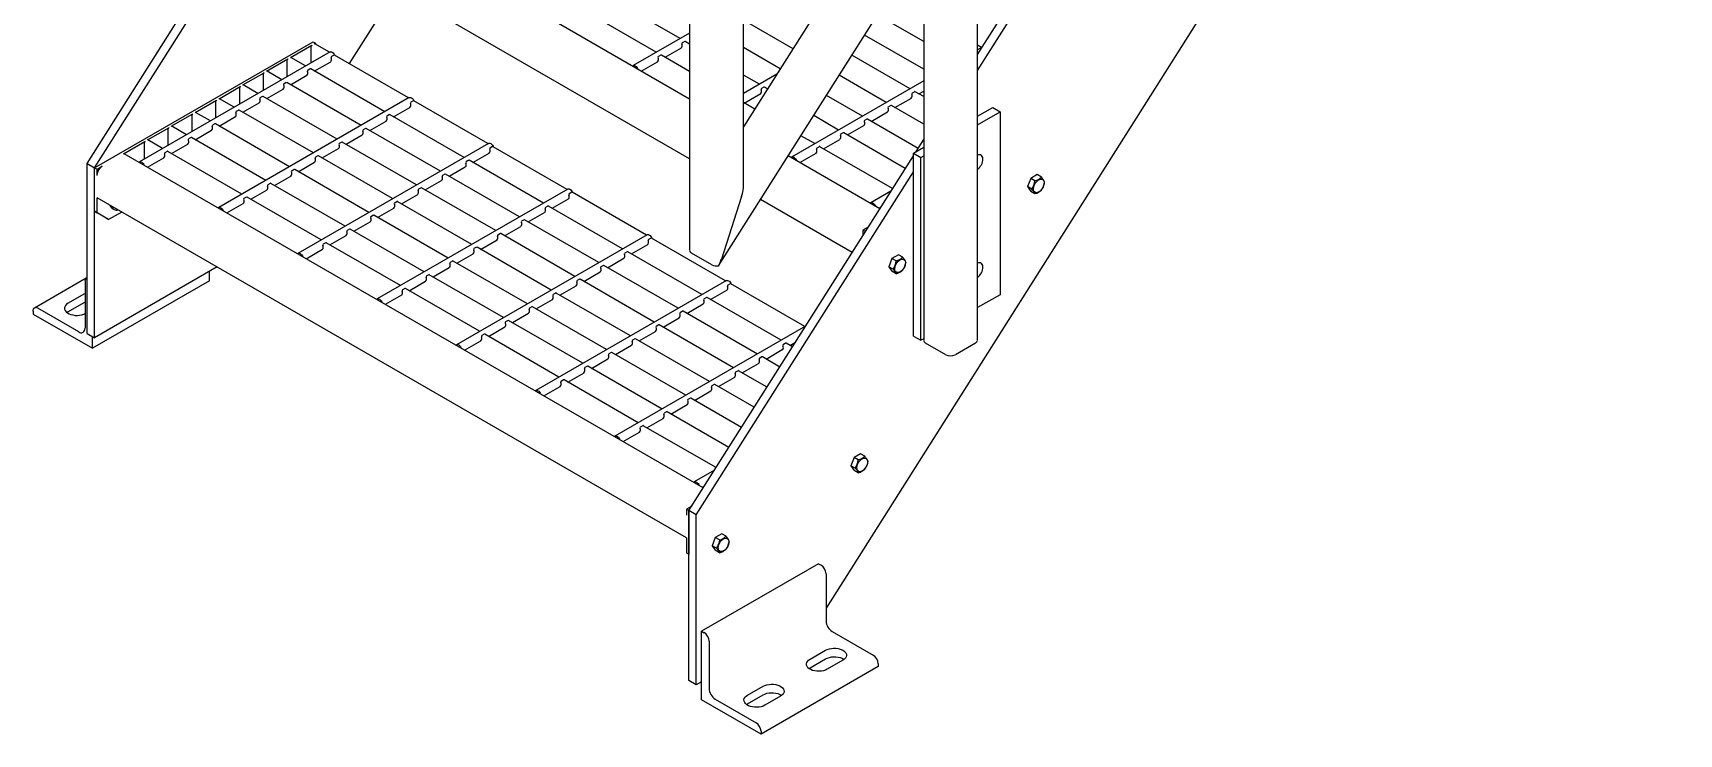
# Model space of a CAD drawing. Header units: millimetres. Extents: x 0 to 55611, y 0 to 32827.
# Drawn here: x 28414 to 29607, y 6942 to 7451 of the extents above; entities that cross this region are included whole.
import ezdxf

# ---------------------------------------------------------------- set-up
doc = ezdxf.new("R2010")
doc.units = ezdxf.units.MM
doc.header["$LTSCALE"] = 10
doc.linetypes.add('SLD-Continua', pattern=[0])
doc.layers.add('STRUC', color=5, linetype='SLD-Continua')

msp = doc.modelspace()

# ---------------------------------------------------------------- linework, layer by layer
at = {"layer": 'STRUC', "linetype": 'SLD-Continua', "lineweight": 25}
for p, q in [((28452.9, 7356.1), (30886.4, 11203.8)), ((28458.3, 7353), (30891.7, 11200.7)), ((30163.2, 8890.3), (28988.8, 7033.5)), ((29098.7, 7435.2), (29564.5, 8171.7)), ((29098.7, 7423.6), (29564.5, 8160.1)), ((29098.7, 7227.8), (29098.7, 7984)), ((28889.9, 7727.1), (28889.9, 7293.1)), ((28928.9, 7340.4), (28928.9, 7717.1)), ((29058.2, 7587), (28928.9, 7382.6)), ((28889.9, 7402.9), (28607.8, 7565.7)), ((28910.9, 7281.9), (29078.5, 7546.8)), ((28889.9, 7359.6), (28588.1, 7533.8)), ((29059.6, 7516.9), (29059.6, 7227.8)), ((28677, 7482.5), (28642.9, 7428.6)), ((28883, 7446.8), (28829.2, 7477.8)), ((28865.7, 7436.8), (28811.9, 7467.9)), ((29059.6, 7444.6), (29030.5, 7461.3)), ((28889.9, 7450.8), (28848.9, 7427.1)), ((28964.9, 7439.4), (28928.9, 7460.2)), ((29059.6, 7424.6), (29016.8, 7449.3)), ((28458.3, 7353), (28616.8, 7444.5)), ((28600.4, 7433), (28615.9, 7441.9)), ((28615.4, 7429.2), (28615.4, 7441.2)), ((28616.8, 7444.5), (28618.6, 7443.5)), ((28617.7, 7443), (28618.6, 7443.5)), ((28628.7, 7436.8), (28618, 7443)), ((28618.6, 7443.5), (28618.6, 7442.7)), ((28872.1, 7433.2), (28883.9, 7440)), ((28886.3, 7444.7), (28884.5, 7443.6)), ((28889.9, 7442.8), (28886.7, 7444.7)), ((28889.3, 7443.1), (28889.9, 7443.4)), ((28955.6, 7424.8), (28928.9, 7440.2)), ((29101.6, 7440.3), (29098.7, 7442)), ((29102, 7440.5), (29098.7, 7438.6)), ((28629.1, 7437.1), (28490.9, 7357.3)), ((28583.1, 7423), (28598.6, 7432)), ((28598.1, 7419.2), (28598.1, 7431.2)), ((28611.4, 7426.9), (28600.7, 7433)), ((28617.7, 7423.2), (28629.6, 7430)), ((28632, 7434.7), (28630.2, 7433.7)), ((28686.1, 7403.7), (28632.4, 7434.7)), ((28854.8, 7423.2), (28866.6, 7430)), ((28869, 7434.7), (28867.2, 7433.7)), ((28889.9, 7422.9), (28869.4, 7434.7)), ((29049.8, 7410.4), (29007.6, 7434.7)), ((28565.8, 7413.1), (28581.3, 7422)), ((28580.9, 7409.2), (28580.9, 7421.2)), ((28594.1, 7416.9), (28583.4, 7423.1)), ((28597.4, 7414.8), (28595.6, 7413.7)), ((28651.6, 7383.7), (28597.8, 7414.8)), ((28600.5, 7413.2), (28612.3, 7420.1)), ((28614.7, 7424.8), (28612.9, 7423.7)), ((28668.9, 7393.7), (28615.1, 7424.7)), ((28953.2, 7421), (28928.9, 7407)), ((28940.5, 7413.6), (28928.9, 7420.3)), ((29059.6, 7416), (28963.8, 7360.7)), ((29032.5, 7400.4), (28998.4, 7420.1)), ((28531.3, 7393.1), (28546.8, 7402.1)), ((28686.6, 7403.9), (28548.4, 7324.1)), ((28548.6, 7403.1), (28564, 7412)), ((28559.6, 7396.9), (28548.9, 7403.1)), ((28563.6, 7399.3), (28563.6, 7411.2)), ((28576.8, 7406.9), (28566.1, 7413.1)), ((28580.1, 7404.8), (28578.3, 7403.8)), ((28634.3, 7373.7), (28580.6, 7404.8)), ((28583.2, 7403.3), (28595, 7410.1)), ((28689.4, 7401.5), (28687.6, 7400.5)), ((28929.5, 7400), (28941.4, 7406.8)), ((28943.7, 7411.5), (28942, 7410.5)), ((28946.4, 7410.2), (28944.2, 7411.5)), ((29015.2, 7390.4), (28989.1, 7405.5)), ((29038.8, 7396.7), (29050.7, 7403.5)), ((29053.1, 7408.2), (29051.3, 7407.2)), ((29059.6, 7404.7), (29053.5, 7408.2)), ((29056.1, 7406.7), (29059.6, 7408.7)), ((28514, 7383.1), (28529.5, 7392.1)), ((28529, 7379.3), (28529, 7391.3)), ((28542.3, 7387), (28531.6, 7393.1)), ((28546.3, 7389.3), (28546.3, 7401.3)), ((28548.6, 7383.3), (28560.5, 7390.1)), ((28562.9, 7394.8), (28561.1, 7393.8)), ((28617, 7363.8), (28563.3, 7394.8)), ((28565.9, 7393.3), (28577.7, 7400.1)), ((28672.2, 7391.6), (28670.4, 7390.5)), ((28726.3, 7360.5), (28672.6, 7391.5)), ((28675.2, 7390), (28687, 7396.8)), ((28743.6, 7370.5), (28689.9, 7401.5)), ((28937.1, 7395.6), (28928.9, 7400.3)), ((28997.9, 7380.4), (28979.9, 7390.9)), ((29021.6, 7386.7), (29033.4, 7393.6)), ((29035.8, 7398.3), (29034, 7397.2)), ((29059.6, 7384.7), (29036.2, 7398.2)), ((29098.7, 7390.4), (29109.7, 7396.8)), ((29098.7, 7384.2), (29115, 7393.7)), ((29109.7, 7396.8), (29115, 7393.7)), ((29115, 7393.7), (29115, 7260.9)), ((28496.7, 7373.2), (28512.2, 7382.1)), ((28511.8, 7369.3), (28511.8, 7381.3)), ((28525, 7377), (28514.3, 7383.2)), ((28531.4, 7373.3), (28543.2, 7380.2)), ((28545.6, 7384.9), (28543.8, 7383.8)), ((28599.8, 7353.8), (28546, 7384.8)), ((28654.9, 7381.6), (28653.1, 7380.6)), ((28709.1, 7350.5), (28655.3, 7381.6)), ((28657.9, 7380), (28669.8, 7386.9)), ((29001.2, 7378.3), (28999.4, 7377.3)), ((29046.3, 7352.5), (29001.6, 7378.3)), ((29004.3, 7376.8), (29016.1, 7383.6)), ((29018.5, 7388.3), (29016.7, 7387.3)), ((29055.6, 7367.1), (29018.9, 7388.3)), ((28479.4, 7363.2), (28494.9, 7372.1)), ((28494.5, 7359.4), (28494.5, 7371.4)), ((28507.7, 7367), (28497, 7373.2)), ((28514.1, 7363.4), (28525.9, 7370.2)), ((28528.3, 7374.9), (28526.5, 7373.9)), ((28582.5, 7343.8), (28528.7, 7374.9)), ((28744, 7370.7), (28605.8, 7290.9)), ((28623.4, 7360.1), (28635.2, 7366.9)), ((28637.6, 7371.6), (28635.8, 7370.6)), ((28691.8, 7340.6), (28638, 7371.6)), ((28640.7, 7370.1), (28652.5, 7376.9)), ((28746.9, 7368.4), (28745.1, 7367.3)), ((28801.1, 7337.3), (28747.3, 7368.3)), ((28980.7, 7370.5), (28970.6, 7376.2)), ((28983.9, 7368.3), (28982.2, 7367.3)), ((29037.1, 7337.9), (28984.4, 7368.3)), ((28987, 7366.8), (28998.8, 7373.6)), ((29052.2, 7363.6), (29059.6, 7367.9)), ((29054.1, 7364.7), (29059.6, 7373.4)), ((28452.9, 7356.1), (28458.3, 7353)), ((28452.9, 7232.8), (28452.9, 7356.1)), ((28460.1, 7352), (28463.9, 7354.2)), ((28899.8, 7120.8), (28479.8, 7363.2)), ((28496.8, 7353.4), (28508.6, 7360.2)), ((28511, 7364.9), (28509.2, 7363.9)), ((28565.2, 7333.8), (28511.4, 7364.9)), ((28606.1, 7350.1), (28617.9, 7357)), ((28620.3, 7361.7), (28618.5, 7360.6)), ((28674.5, 7330.6), (28620.7, 7361.6)), ((28729.6, 7358.4), (28727.8, 7357.4)), ((28783.8, 7327.3), (28730, 7358.4)), ((28732.7, 7356.8), (28744.5, 7363.7)), ((28889.3, 7104.2), (29052.2, 7361.7)), ((29027.9, 7323.3), (28961.4, 7361.6)), ((28969.7, 7356.8), (28981.6, 7363.6)), ((29052.2, 7363.6), (29057.6, 7360.5)), ((29052.2, 7230.9), (29052.2, 7363.6)), ((29057.6, 7360.5), (29059.6, 7361.7)), ((29057.6, 7227.8), (29057.6, 7360.5)), ((28458.3, 7229.7), (28458.3, 7353)), ((28458.3, 7353), (28460.1, 7352)), ((28458.3, 7321.4), (28458.3, 7353)), ((28460.1, 7347.5), (28460.1, 7352)), ((28588.8, 7340.2), (28600.7, 7347)), ((28603.1, 7351.7), (28601.3, 7350.6)), ((28657.2, 7320.6), (28603.5, 7351.7)), ((28698.1, 7336.9), (28710, 7343.7)), ((28712.4, 7348.4), (28710.6, 7347.4)), ((28766.5, 7317.4), (28712.8, 7348.4)), ((28715.4, 7346.9), (28727.2, 7353.7)), ((28894.7, 7101.1), (29052.2, 7350.1)), ((29137.2, 7345.3), (29134.9, 7339.3)), ((29141.9, 7348), (29137.2, 7345.3)), ((29140.3, 7343.5), (29137.2, 7345.3)), ((29145, 7346.2), (29141.9, 7348)), ((28460.1, 7320.3), (28460.1, 7331.3)), ((28887.5, 7084.5), (28460.1, 7331.3)), ((28568.5, 7331.7), (28566.7, 7330.7)), ((28622.7, 7300.7), (28568.9, 7331.7)), ((28571.6, 7330.2), (28583.4, 7337)), ((28585.8, 7341.7), (28584, 7340.7)), ((28640, 7310.6), (28586.2, 7341.7)), ((28801.5, 7337.5), (28663.3, 7257.8)), ((28680.9, 7326.9), (28692.7, 7333.7)), ((28695.1, 7338.4), (28693.3, 7337.4)), ((28749.3, 7307.4), (28695.5, 7338.4)), ((28790.2, 7323.7), (28802, 7330.5)), ((28804.4, 7335.2), (28802.6, 7334.2)), ((28858.6, 7304.1), (28804.8, 7335.2)), ((28927.5, 7332.2), (28912.9, 7286.6)), ((29035.9, 7336), (29021.3, 7327.5)), ((29138, 7337.5), (29134.9, 7339.3)), ((29134.9, 7339.3), (29137.2, 7335.9)), ((29140.3, 7334.1), (29137.2, 7335.9)), ((28458.3, 7321.4), (28460.1, 7320.3)), ((28466.7, 7316.5), (28458.3, 7321.4)), ((28468.5, 7315.4), (28460.1, 7320.3)), ((28478, 7320.9), (28468.5, 7315.4)), ((28471.1, 7323.5), (28472.6, 7322.7)), ((28554.3, 7320.2), (28566.1, 7327)), ((28660.5, 7318.5), (28658.7, 7317.5)), ((28714.7, 7287.4), (28660.9, 7318.5)), ((28663.6, 7316.9), (28675.4, 7323.8)), ((28677.8, 7328.5), (28676, 7327.4)), ((28732, 7297.4), (28678.2, 7328.4)), ((28772.9, 7313.7), (28784.7, 7320.5)), ((28787.1, 7325.2), (28785.3, 7324.2)), ((28841.3, 7294.2), (28787.5, 7325.2)), ((29007.8, 7291.5), (28941.3, 7329.9)), ((29027.2, 7323.6), (29028.6, 7324.5)), ((28466.7, 7316.5), (28468.5, 7315.4)), ((28643.3, 7308.5), (28641.5, 7307.5)), ((28697.4, 7277.5), (28643.7, 7308.5)), ((28646.3, 7307), (28658.1, 7313.8)), ((28755.6, 7303.7), (28767.4, 7310.5)), ((28769.8, 7315.2), (28768, 7314.2)), ((28824, 7284.2), (28770.2, 7315.2)), ((29019.4, 7310), (29015.6, 7307.7)), ((29017.4, 7306.7), (29015.6, 7307.7)), ((29015.6, 7307.7), (29015.6, 7303.9)), ((28626, 7298.6), (28624.2, 7297.5)), ((28680.2, 7267.5), (28626.4, 7298.5)), ((28629, 7297), (28640.9, 7303.8)), ((28859, 7304.4), (28720.8, 7224.6)), ((28735.3, 7295.3), (28733.5, 7294.3)), ((28789.5, 7264.2), (28735.7, 7295.3)), ((28738.3, 7293.7), (28750.2, 7300.6)), ((28752.6, 7305.3), (28750.8, 7304.2)), ((28806.7, 7274.2), (28753, 7305.2)), ((28847.6, 7290.5), (28859.5, 7297.3)), ((28861.9, 7302), (28860.1, 7301)), ((28916, 7270.9), (28862.3, 7302)), ((28611.8, 7287), (28623.6, 7293.9)), ((28718, 7285.3), (28716.2, 7284.3)), ((28772.2, 7254.3), (28718.4, 7285.3)), ((28721.1, 7283.8), (28732.9, 7290.6)), ((28830.4, 7280.5), (28842.2, 7287.3)), ((28844.6, 7292), (28842.8, 7291)), ((28898.8, 7261), (28845, 7292)), ((28906, 7282.6), (28891.3, 7291.1)), ((29036.6, 7287.2), (29034.3, 7281.2)), ((29041.3, 7289.9), (29036.6, 7287.2)), ((29039.7, 7285.4), (29036.6, 7287.2)), ((29044.4, 7288.1), (29041.3, 7289.9)), ((28452.3, 7272.9), (28414.7, 7251.2)), ((28451.4, 7270.7), (28451.4, 7236.5)), ((28452.9, 7273.3), (28452.4, 7273)), ((28541.6, 7270.9), (28456.8, 7222)), ((28547.2, 7281), (28458.3, 7229.7)), ((28541.6, 7270.9), (28541.6, 7277.8)), ((28686.5, 7263.8), (28698.3, 7270.7)), ((28700.7, 7275.4), (28698.9, 7274.3)), ((28754.9, 7244.3), (28701.1, 7275.3)), ((28703.8, 7273.8), (28715.6, 7280.6)), ((28916.5, 7271.2), (28778.3, 7191.4)), ((28810, 7272.1), (28808.2, 7271.1)), ((28864.2, 7241), (28810.4, 7272.1)), ((28813.1, 7270.5), (28824.9, 7277.4)), ((28827.3, 7282.1), (28825.5, 7281)), ((28881.5, 7251), (28827.7, 7282)), ((29037.4, 7279.4), (29034.3, 7281.2)), ((29034.3, 7281.2), (29036.6, 7277.9)), ((29039.7, 7276.1), (29036.6, 7277.9)), ((28450.5, 7261.2), (28439.2, 7254.7)), ((28451.4, 7261.6), (28450.5, 7261.2)), ((28669.2, 7253.9), (28681.1, 7260.7)), ((28683.4, 7265.4), (28681.7, 7264.3)), ((28737.6, 7234.3), (28683.9, 7265.4)), ((28792.7, 7262.1), (28791, 7261.1)), ((28846.9, 7231.1), (28793.2, 7262.1)), ((28795.8, 7260.6), (28807.6, 7267.4)), ((28902.1, 7258.9), (28900.3, 7257.8)), ((28956.2, 7227.8), (28902.5, 7258.8)), ((28905.1, 7257.3), (28916.9, 7264.1)), ((28919.3, 7268.8), (28917.5, 7267.8)), ((28973.5, 7237.8), (28919.7, 7268.8)), ((29115, 7260.9), (29098.7, 7251.5)), ((28413.7, 7248.9), (28413.7, 7246.8)), ((28413.7, 7246.8), (28456.8, 7222)), ((28446.9, 7233.9), (28417.2, 7251)), ((28439.2, 7248.4), (28438.4, 7247.9)), ((28450.5, 7255), (28439.2, 7248.4)), ((28451.4, 7255.4), (28450.5, 7255)), ((28761.3, 7240.6), (28773.1, 7247.4)), ((28775.5, 7252.1), (28773.7, 7251.1)), ((28829.7, 7221.1), (28775.9, 7252.1)), ((28778.5, 7250.6), (28790.4, 7257.4)), ((28884.8, 7248.9), (28883, 7247.8)), ((28939, 7217.8), (28885.2, 7248.9)), ((28887.8, 7247.3), (28899.7, 7254.2)), ((28744, 7230.6), (28755.8, 7237.5)), ((28758.2, 7242.2), (28756.4, 7241.1)), ((28812.4, 7211.1), (28758.6, 7242.1)), ((28973.9, 7238), (28835.7, 7158.2)), ((28867.5, 7238.9), (28865.7, 7237.9)), ((28921.7, 7207.8), (28867.9, 7238.9)), ((28870.6, 7237.4), (28882.4, 7244.2)), ((28452.9, 7232.8), (28458.3, 7229.7)), ((28456.8, 7222), (28456.8, 7230.5)), ((28726.7, 7220.7), (28738.5, 7227.5)), ((28740.9, 7232.2), (28739.1, 7231.2)), ((28795.1, 7201.1), (28741.3, 7232.2)), ((28836, 7217.4), (28847.8, 7224.2)), ((28850.2, 7228.9), (28848.4, 7227.9)), ((28904.4, 7197.9), (28850.6, 7228.9)), ((28853.3, 7227.4), (28865.1, 7234.2)), ((28959.5, 7225.7), (28957.7, 7224.6)), ((28964.5, 7223), (28959.9, 7225.7)), ((28962.6, 7224.1), (28966.6, 7226.5)), ((29052.2, 7230.9), (29057.6, 7227.8)), ((29059.6, 7228.9), (29057.6, 7227.8)), ((29075.7, 7217.3), (29061, 7225.8)), ((29097.2, 7225.8), (29082.6, 7217.3)), ((28818.7, 7207.4), (28830.6, 7214.3)), ((28832.9, 7219), (28831.2, 7217.9)), ((28887.1, 7187.9), (28833.4, 7218.9)), ((28928, 7204.2), (28939.9, 7211)), ((28942.2, 7215.7), (28940.5, 7214.7)), ((28955.2, 7208.4), (28942.7, 7215.7)), ((28945.3, 7214.2), (28957.1, 7221)), ((28798.4, 7199), (28796.6, 7198)), ((28852.6, 7168), (28798.8, 7199)), ((28801.5, 7197.5), (28813.3, 7204.3)), ((28815.7, 7209), (28813.9, 7208)), ((28869.9, 7177.9), (28816.1, 7209)), ((28910.8, 7194.2), (28922.6, 7201)), ((28925, 7205.7), (28923.2, 7204.7)), ((28946, 7193.8), (28925.4, 7205.7)), ((28784.2, 7187.5), (28796, 7194.3)), ((28893.5, 7184.2), (28905.3, 7191.1)), ((28907.7, 7195.8), (28905.9, 7194.7)), ((28936.7, 7179.2), (28908.1, 7195.7)), ((28873.1, 7175.8), (28871.3, 7174.8)), ((28918.3, 7150), (28873.6, 7175.8)), ((28876.2, 7174.3), (28888, 7181.1)), ((28890.4, 7185.8), (28888.6, 7184.8)), ((28927.5, 7164.6), (28890.8, 7185.8)), ((28855.9, 7165.8), (28854.1, 7164.8)), ((28909, 7135.4), (28856.3, 7165.8)), ((28858.9, 7164.3), (28870.8, 7171.1)), ((28841.7, 7154.3), (28853.5, 7161.1)), ((29009.1, 7142.8), (29006.8, 7136.8)), ((29013.8, 7145.5), (29009.1, 7142.8)), ((29012.2, 7141), (29009.1, 7142.8)), ((29016.9, 7143.7), (29013.8, 7145.5)), ((28907.8, 7133.5), (28893.2, 7125)), ((29009.9, 7135), (29006.8, 7136.8)), ((29006.8, 7136.8), (29009.1, 7133.4)), ((29012.2, 7131.6), (29009.1, 7133.4)), ((28899.1, 7121.1), (28900.5, 7121.9)), ((28891.4, 7107.5), (28887.5, 7105.2)), ((28889.3, 7104.2), (28887.5, 7105.2)), ((28887.5, 7105.2), (28887.5, 7100.8)), ((28894.7, 7101.1), (28889.3, 7104.2)), ((28889.3, 6980.8), (28889.3, 7104.2)), ((28889.3, 7104.2), (28889.3, 7072.5)), ((28894.7, 6977.7), (28894.7, 7101.1)), ((28887.5, 7084.5), (28887.5, 7073.6)), ((28908.5, 7084.7), (28906.2, 7078.7)), ((28913.2, 7087.4), (28908.5, 7084.7)), ((28911.6, 7082.9), (28908.5, 7084.7)), ((28916.3, 7085.6), (28913.2, 7087.4)), ((28889.3, 7072.5), (28887.5, 7073.6)), ((28887.5, 7073.6), (28889.3, 7072.5)), ((28909.3, 7076.9), (28906.2, 7078.7)), ((28906.2, 7078.7), (28908.5, 7075.4)), ((28911.6, 7073.6), (28908.5, 7075.4)), ((28983.4, 7065.6), (28898.6, 7016.7)), ((28983.4, 7065.6), (28985.2, 7064.6)), ((28988.8, 7058.4), (28988.8, 7024.2)), ((28898.6, 7016.7), (28900.4, 7015.6)), ((28898.6, 6966.9), (28898.6, 7016.7)), ((28904, 7009.4), (28904, 6975.2)), ((28993.3, 7016.4), (29023, 6999.3)), ((28977.2, 6996.3), (28988.5, 7002.9)), ((28977.2, 6990.1), (28988.5, 6996.6)), ((29026.6, 6991), (28941.7, 6942)), ((28976.4, 6989.6), (28977.2, 6990.1)), ((29001, 6995.6), (28989.7, 6989.1)), ((29026.6, 6993.1), (29026.6, 6991)), ((28894.7, 6977.7), (28889.3, 6980.8)), ((28898.6, 6980), (28894.7, 6977.7)), ((28931.9, 6970.2), (28943.2, 6976.7)), ((28941.7, 6942), (28898.6, 6966.9)), ((28908.5, 6967.4), (28938.1, 6950.3)), ((28931.1, 6963.5), (28931.9, 6964)), ((28931.9, 6964), (28943.2, 6970.5)), ((28955.8, 6969.5), (28944.5, 6963)), ((28941.7, 6944.1), (28941.7, 6942))]:
    msp.add_line(p, q, dxfattribs=at)
at = {"layer": 'STRUC', "linetype": 'SLD-Continua', "lineweight": 25, "flags": 128}
for points in [[(28629.1, 7437.1), (28629.5, 7437.2), (28630.1, 7437.2), (28630.7, 7436.9), (28631.3, 7436.5), (28631.9, 7435.8), (28632.3, 7435.1), (28632.6, 7434.6)], [(28848.5, 7426.8), (28848.8, 7427), (28849.3, 7427.2), (28849.8, 7427.2), (28850.4, 7426.9), (28851.1, 7426.5), (28851.6, 7425.8), (28852.1, 7425.1), (28852.4, 7424.6)], [(28686.6, 7403.9), (28687, 7404), (28687.5, 7404), (28688.2, 7403.7), (28688.8, 7403.3), (28689.3, 7402.7), (28689.8, 7401.9), (28690.1, 7401.4)], [(28744, 7370.7), (28744.4, 7370.9), (28745, 7370.8), (28745.6, 7370.6), (28746.2, 7370.1), (28746.8, 7369.5), (28747.3, 7368.7), (28747.5, 7368.2)], [(28490.6, 7357), (28490.8, 7357.2), (28491.3, 7357.4), (28491.9, 7357.4), (28492.5, 7357.1), (28493.1, 7356.7), (28493.7, 7356.1), (28494.1, 7355.3), (28494.4, 7354.8)], [(28963.5, 7360.4), (28963.7, 7360.7), (28964.2, 7360.9), (28964.8, 7360.8), (28965.4, 7360.6), (28966, 7360.1), (28966.6, 7359.5), (28967.1, 7358.7), (28967.3, 7358.2)], [(29102.6, 7359.3), (29102.5, 7360.4), (29102.1, 7361.2), (29101.6, 7361.9), (29101, 7362.3), (29100.2, 7362.5), (29099.3, 7362.4), (29098.6, 7362.2)], [(29143.1, 7335.5), (29142.2, 7335.1), (29141.4, 7334.9), (29140.6, 7335.1), (29140, 7335.5), (29139.6, 7336.1), (29139.3, 7336.9), (29139.3, 7337.9), (29139.4, 7339), (29139.8, 7340.2), (29140.3, 7341.3), (29141, 7342.4), (29141.8, 7343.3), (29142.7, 7344), (29143.6, 7344.5), (29144.4, 7344.8), (29145.2, 7344.8), (29145.9, 7344.5), (29146.4, 7344), (29146.8, 7343.3), (29146.9, 7342.3), (29146.9, 7341.3), (29146.6, 7340.2), (29146.2, 7339), (29145.6, 7337.9), (29144.8, 7336.9), (29144, 7336.1), (29143.1, 7335.5)], [(28801.5, 7337.5), (28801.9, 7337.7), (28802.5, 7337.6), (28803.1, 7337.4), (28803.7, 7336.9), (28804.3, 7336.3), (28804.8, 7335.6), (28805, 7335)], [(28548, 7323.8), (28548.3, 7324.1), (28548.8, 7324.3), (28549.3, 7324.2), (28549.9, 7324), (28550.6, 7323.5), (28551.1, 7322.9), (28551.6, 7322.1), (28551.9, 7321.6)], [(29020.9, 7327.3), (29021.2, 7327.5), (29021.7, 7327.7), (29022.2, 7327.6), (29022.9, 7327.4), (29023.5, 7326.9), (29024.1, 7326.3), (29024.5, 7325.6), (29024.8, 7325)], [(28859, 7304.4), (28859.4, 7304.5), (28860, 7304.5), (28860.6, 7304.2), (28861.2, 7303.8), (28861.8, 7303.1), (28862.2, 7302.4), (28862.5, 7301.9)], [(28605.5, 7290.6), (28605.7, 7290.9), (28606.2, 7291.1), (28606.8, 7291), (28607.4, 7290.8), (28608, 7290.3), (28608.6, 7289.7), (28609.1, 7289), (28609.3, 7288.4)], [(29042.5, 7277.4), (29041.6, 7277), (29040.8, 7276.9), (29040.1, 7277), (29039.5, 7277.4), (29039, 7278), (29038.8, 7278.9), (29038.7, 7279.9), (29038.9, 7281), (29039.2, 7282.1), (29039.7, 7283.2), (29040.4, 7284.3), (29041.2, 7285.2), (29042.1, 7286), (29043, 7286.5), (29043.8, 7286.7), (29044.6, 7286.7), (29045.3, 7286.5), (29045.9, 7285.9), (29046.2, 7285.2), (29046.4, 7284.3), (29046.3, 7283.2), (29046.1, 7282.1), (29045.6, 7280.9), (29045, 7279.8), (29044.3, 7278.9), (29043.4, 7278), (29042.5, 7277.4)], [(29102.6, 7280.9), (29102.5, 7282), (29102.1, 7282.9), (29101.6, 7283.5), (29101, 7284), (29100.2, 7284.1), (29099.3, 7284), (29098.7, 7283.8)], [(28910.9, 7281.9), (28910.9, 7281.9), (28910.9, 7281.8), (28910.7, 7281.9), (28910.7, 7281.9)], [(28916.5, 7271.2), (28916.9, 7271.3), (28917.4, 7271.3), (28918, 7271), (28918.7, 7270.6), (28919.2, 7269.9), (28919.7, 7269.2), (28920, 7268.7)], [(28439.2, 7254.7), (28438.1, 7253.9), (28437.3, 7253.1), (28436.8, 7252.2), (28436.6, 7251.3), (28436.6, 7250.3), (28437, 7249.4), (28437.7, 7248.5), (28438.6, 7247.8), (28439.8, 7247.1), (28441.1, 7246.5), (28442.6, 7246.2), (28444.2, 7245.9), (28445.9, 7245.9), (28447.5, 7246), (28449, 7246.3), (28450.5, 7246.8), (28451.4, 7247.2)], [(28663, 7257.5), (28663.2, 7257.7), (28663.7, 7257.9), (28664.3, 7257.9), (28664.9, 7257.6), (28665.5, 7257.1), (28666.1, 7256.5), (28666.6, 7255.8), (28666.8, 7255.3)], [(28720.4, 7224.3), (28720.7, 7224.5), (28721.2, 7224.7), (28721.7, 7224.7), (28722.4, 7224.4), (28723, 7224), (28723.6, 7223.3), (28724, 7222.6), (28724.3, 7222.1)], [(28777.9, 7191.1), (28778.2, 7191.3), (28778.6, 7191.5), (28779.2, 7191.5), (28779.8, 7191.2), (28780.5, 7190.8), (28781, 7190.2), (28781.5, 7189.4), (28781.8, 7188.9)], [(28835.4, 7157.9), (28835.6, 7158.2), (28836.1, 7158.4), (28836.7, 7158.3), (28837.3, 7158.1), (28837.9, 7157.6), (28838.5, 7157), (28839, 7156.2), (28839.2, 7155.7)], [(29015, 7132.9), (29014.1, 7132.6), (29013.3, 7132.4), (29012.6, 7132.6), (29012, 7133), (29011.5, 7133.6), (29011.3, 7134.4), (29011.2, 7135.4), (29011.4, 7136.5), (29011.7, 7137.7), (29012.2, 7138.8), (29012.9, 7139.9), (29013.7, 7140.8), (29014.6, 7141.5), (29015.5, 7142), (29016.3, 7142.3), (29017.1, 7142.3), (29017.8, 7142), (29018.4, 7141.5), (29018.7, 7140.8), (29018.9, 7139.8), (29018.8, 7138.8), (29018.6, 7137.7), (29018.1, 7136.5), (29017.5, 7135.4), (29016.8, 7134.4), (29015.9, 7133.6), (29015, 7132.9)], [(28892.9, 7124.7), (28893.1, 7125), (28893.6, 7125.2), (28894.2, 7125.1), (28894.8, 7124.9), (28895.4, 7124.4), (28896, 7123.8), (28896.5, 7123.1), (28896.7, 7122.5)], [(28914.5, 7074.9), (28913.6, 7074.5), (28912.7, 7074.4), (28912, 7074.5), (28911.4, 7074.9), (28910.9, 7075.5), (28910.7, 7076.4), (28910.6, 7077.4), (28910.8, 7078.5), (28911.1, 7079.6), (28911.7, 7080.7), (28912.3, 7081.8), (28913.1, 7082.7), (28914, 7083.4), (28914.9, 7084), (28915.8, 7084.2), (28916.6, 7084.2), (28917.2, 7084), (28917.8, 7083.4), (28918.1, 7082.7), (28918.3, 7081.8), (28918.2, 7080.7), (28918, 7079.6), (28917.5, 7078.4), (28916.9, 7077.3), (28916.2, 7076.3), (28915.3, 7075.5), (28914.5, 7074.9)], [(28989.7, 6989.1), (28988.5, 6988.5), (28987, 6988), (28985.5, 6987.7), (28983.9, 6987.6), (28982.2, 6987.6), (28980.6, 6987.8), (28979.1, 6988.2), (28977.8, 6988.8), (28976.6, 6989.4), (28975.7, 6990.2), (28975, 6991.1), (28974.6, 6992), (28974.6, 6992.9), (28974.8, 6993.9), (28975.3, 6994.8), (28976.1, 6995.6), (28977.2, 6996.3)], [(28988.5, 7002.9), (28989.7, 7003.5), (28991.2, 7003.9), (28992.7, 7004.2), (28994.3, 7004.4), (28996, 7004.3), (28997.6, 7004.1), (28999.1, 7003.7), (29000.4, 7003.2), (29001.6, 7002.5), (29002.5, 7001.7), (29003.2, 7000.9), (29003.6, 6999.9), (29003.6, 6999), (29003.4, 6998.1), (29002.9, 6997.2), (29002.1, 6996.3), (29001, 6995.6)], [(28988.5, 6996.6), (28989.7, 6997.2), (28991.2, 6997.7), (28992.7, 6998), (28994.3, 6998.1), (28996, 6998.1), (28997.6, 6997.9), (28999.1, 6997.5), (29000.4, 6997), (29001.6, 6996.3), (29001.8, 6996.1)], [(28943.2, 6976.7), (28944.5, 6977.3), (28945.9, 6977.8), (28947.5, 6978.1), (28949.1, 6978.2), (28950.7, 6978.2), (28952.3, 6978), (28953.8, 6977.6), (28955.2, 6977.1), (28956.3, 6976.4), (28957.3, 6975.6), (28957.9, 6974.7), (28958.3, 6973.8), (28958.4, 6972.9), (28958.2, 6971.9), (28957.6, 6971), (28956.8, 6970.2), (28955.8, 6969.5)], [(28943.2, 6970.5), (28944.5, 6971.1), (28945.9, 6971.6), (28947.5, 6971.9), (28949.1, 6972), (28950.7, 6972), (28952.3, 6971.8), (28953.8, 6971.4), (28955.2, 6970.8), (28956.3, 6970.2), (28956.6, 6970)], [(28944.5, 6963), (28943.2, 6962.3), (28941.8, 6961.9), (28940.2, 6961.6), (28938.6, 6961.5), (28937, 6961.5), (28935.4, 6961.7), (28933.9, 6962.1), (28932.5, 6962.6), (28931.4, 6963.3), (28930.4, 6964.1), (28929.8, 6964.9), (28929.4, 6965.9), (28929.3, 6966.8), (28929.5, 6967.8), (28930.1, 6968.7), (28930.9, 6969.5), (28931.9, 6970.2)]]:
    msp.add_lwpolyline(points, dxfattribs=at)
at = {"layer": 'STRUC', "linetype": 'SLD-Continua', "lineweight": 25}
for centre, radius, start, end in [((28616.4, 7441.1), 0.976, 122.6055, 177.3945), ((28617.8, 7442.7), 0.319, 65.6929, 125.6176), ((28882.3, 7441.6), 2.26, 313.4722, 28.4873), ((28885, 7443.1), 0.791, 133.1173, 207.6572), ((28886.5, 7444.3), 0.402, 54.4625, 117.3245), ((28599.1, 7431.2), 0.976, 122.6055, 177.3945), ((28600.6, 7432.8), 0.319, 65.6929, 125.6176), ((28628, 7431.7), 2.26, 313.4722, 28.4873), ((28630.7, 7433.1), 0.791, 133.1173, 207.6572), ((28632.1, 7434.4), 0.402, 54.4625, 117.3245), ((28865.1, 7431.6), 2.26, 313.4722, 28.4873), ((28867.7, 7433.1), 0.791, 133.1173, 207.6572), ((28869.2, 7434.3), 0.402, 54.4625, 117.3245), ((28581.8, 7421.2), 0.976, 122.6055, 177.3945), ((28583.3, 7422.8), 0.319, 65.6929, 125.6176), ((28596.2, 7413.2), 0.791, 133.1173, 207.6572), ((28597.6, 7414.4), 0.402, 54.4625, 117.3245), ((28610.7, 7421.7), 2.26, 313.4722, 28.4873), ((28613.4, 7423.1), 0.791, 133.1173, 207.6572), ((28614.9, 7424.4), 0.402, 54.4625, 117.3245), ((28547.3, 7401.2), 0.976, 122.6055, 177.3945), ((28548.7, 7402.8), 0.319, 65.6929, 125.6176), ((28564.6, 7411.2), 0.976, 122.6055, 177.3945), ((28566, 7412.8), 0.319, 65.6929, 125.6176), ((28576.2, 7401.7), 2.26, 313.4722, 28.4873), ((28578.9, 7403.2), 0.791, 133.1173, 207.6572), ((28580.3, 7404.4), 0.402, 54.4625, 117.3245), ((28593.5, 7411.7), 2.26, 313.4722, 28.4873), ((28689.6, 7401.2), 0.402, 54.4625, 117.3245), ((28939.8, 7408.4), 2.26, 313.4722, 28.4873), ((28942.5, 7409.9), 0.791, 133.1173, 207.6572), ((28943.9, 7411.1), 0.402, 54.4625, 117.3245), ((29049.1, 7405.2), 2.26, 313.4722, 28.4873), ((29051.8, 7406.6), 0.791, 133.1173, 207.6572), ((29053.2, 7407.9), 0.402, 54.4625, 117.3245), ((28530, 7391.3), 0.976, 122.6055, 177.3945), ((28531.5, 7392.9), 0.319, 65.6929, 125.6176), ((28558.9, 7391.8), 2.26, 313.4722, 28.4873), ((28561.6, 7393.2), 0.791, 133.1173, 207.6572), ((28563, 7394.5), 0.402, 54.4625, 117.3245), ((28668.2, 7388.5), 2.26, 313.4722, 28.4873), ((28670.9, 7390), 0.791, 133.1173, 207.6572), ((28672.3, 7391.2), 0.402, 54.4625, 117.3245), ((28685.5, 7398.5), 2.26, 313.4722, 28.4873), ((28688.2, 7399.9), 0.791, 133.1173, 207.6572), ((29031.8, 7395.2), 2.26, 313.4722, 28.4873), ((29034.5, 7396.7), 0.791, 133.1173, 207.6572), ((29036, 7397.9), 0.402, 54.4625, 117.3245), ((28512.7, 7381.3), 0.976, 122.6055, 177.3945), ((28514.2, 7382.9), 0.319, 65.6929, 125.6176), ((28541.6, 7381.8), 2.26, 313.4722, 28.4873), ((28544.3, 7383.2), 0.791, 133.1173, 207.6572), ((28545.8, 7384.5), 0.402, 54.4625, 117.3245), ((28650.9, 7378.5), 2.26, 313.4722, 28.4873), ((28653.6, 7380), 0.791, 133.1173, 207.6572), ((28655.1, 7381.2), 0.402, 54.4625, 117.3245), ((29001.4, 7378), 0.402, 54.4625, 117.3245), ((29014.6, 7385.2), 2.26, 313.4722, 28.4873), ((29017.2, 7386.7), 0.791, 133.1173, 207.6572), ((29018.7, 7387.9), 0.402, 54.4625, 117.3245), ((28495.5, 7371.3), 0.976, 122.6055, 177.3945), ((28496.9, 7372.9), 0.319, 65.6929, 125.6176), ((28524.4, 7371.8), 2.26, 313.4722, 28.4873), ((28527, 7373.3), 0.791, 133.1173, 207.6572), ((28528.5, 7374.5), 0.402, 54.4625, 117.3245), ((28633.7, 7368.6), 2.26, 313.4722, 28.4873), ((28636.3, 7370), 0.791, 133.1173, 207.6572), ((28637.8, 7371.3), 0.402, 54.4625, 117.3245), ((28743, 7365.3), 2.26, 313.4722, 28.4873), ((28745.7, 7366.8), 0.791, 133.1173, 207.6572), ((28747.1, 7368), 0.402, 54.4625, 117.3245), ((28980, 7365.3), 2.26, 313.4722, 28.4873), ((28982.7, 7366.7), 0.791, 133.1173, 207.6572), ((28984.1, 7368), 0.402, 54.4625, 117.3245), ((28997.3, 7375.3), 2.26, 313.4722, 28.4873), ((29000, 7376.7), 0.791, 133.1173, 207.6572), ((28468.4, 7347.2), 8.4, 122.6055, 177.3945), ((28479.6, 7362.9), 0.319, 65.6929, 125.6176), ((28507.1, 7361.9), 2.26, 313.4722, 28.4873), ((28509.8, 7363.3), 0.791, 133.1173, 207.6572), ((28511.2, 7364.6), 0.402, 54.4625, 117.3245), ((28616.4, 7358.6), 2.26, 313.4722, 28.4873), ((28619.1, 7360), 0.791, 133.1173, 207.6572), ((28620.5, 7361.3), 0.402, 54.4625, 117.3245), ((28725.7, 7355.3), 2.26, 313.4722, 28.4873), ((28728.4, 7356.8), 0.791, 133.1173, 207.6572), ((28729.8, 7358), 0.402, 54.4625, 117.3245), ((29092.8, 7359.8), 9.81, 306.9018, 357.4032), ((28599.1, 7348.6), 2.26, 313.4722, 28.4873), ((28601.8, 7350.1), 0.791, 133.1173, 207.6572), ((28603.2, 7351.3), 0.402, 54.4625, 117.3245), ((28708.4, 7345.4), 2.26, 313.4722, 28.4873), ((28711.1, 7346.8), 0.791, 133.1173, 207.6572), ((28712.5, 7348.1), 0.402, 54.4625, 117.3245), ((29127.5, 7345), 12.9, 324.2737, 353.3149), ((29137.8, 7353.2), 10, 284.4463, 315.5483), ((29136.1, 7337.4), 12.4, 25.7206, 44.4807), ((29134.3, 7344.4), 13.1, 324.496, 353.0926), ((28567.2, 7330.1), 0.791, 133.1173, 207.6572), ((28568.7, 7331.4), 0.402, 54.4625, 117.3245), ((28581.8, 7338.6), 2.26, 313.4722, 28.4873), ((28584.5, 7340.1), 0.791, 133.1173, 207.6572), ((28586, 7341.4), 0.402, 54.4625, 117.3245), ((28691.1, 7335.4), 2.26, 313.4722, 28.4873), ((28693.8, 7336.8), 0.791, 133.1173, 207.6572), ((28695.3, 7338.1), 0.402, 54.4625, 117.3245), ((28800.4, 7332.1), 2.26, 313.4722, 28.4873), ((28803.1, 7333.6), 0.791, 133.1173, 207.6572), ((28804.6, 7334.8), 0.402, 54.4625, 117.3245), ((29130.5, 7329.8), 10.7, 24.1762, 46.0252), ((29137.8, 7343.9), 10, 284.4392, 315.5554), ((28473.3, 7327), 4.06, 195.1858, 238.3027), ((28474.5, 7326.1), 3.87, 194.879, 285.1264), ((28564.6, 7328.7), 2.26, 313.4722, 28.4873), ((28660.7, 7318.1), 0.402, 54.4625, 117.3245), ((28673.9, 7325.4), 2.26, 313.4722, 28.4873), ((28676.5, 7326.9), 0.791, 133.1173, 207.6572), ((28678, 7328.1), 0.402, 54.4625, 117.3245), ((28783.2, 7322.2), 2.26, 313.4722, 28.4873), ((28785.8, 7323.6), 0.791, 133.1173, 207.6572), ((28787.3, 7324.9), 0.402, 54.4625, 117.3245), ((28639.3, 7305.5), 2.26, 313.4722, 28.4873), ((28642, 7306.9), 0.791, 133.1173, 207.6572), ((28643.4, 7308.2), 0.402, 54.4625, 117.3245), ((28656.6, 7315.4), 2.26, 313.4722, 28.4873), ((28659.3, 7316.9), 0.791, 133.1173, 207.6572), ((28765.9, 7312.2), 2.26, 313.4722, 28.4873), ((28768.6, 7313.6), 0.791, 133.1173, 207.6572), ((28770, 7314.9), 0.402, 54.4625, 117.3245), ((28622, 7295.5), 2.26, 313.4722, 28.4873), ((28624.7, 7296.9), 0.791, 133.1173, 207.6572), ((28626.2, 7298.2), 0.402, 54.4625, 117.3245), ((28734, 7293.7), 0.791, 133.1173, 207.6572), ((28735.5, 7294.9), 0.402, 54.4625, 117.3245), ((28748.6, 7302.2), 2.26, 313.4722, 28.4873), ((28751.3, 7303.7), 0.791, 133.1173, 207.6572), ((28752.7, 7304.9), 0.402, 54.4625, 117.3245), ((28857.9, 7299), 2.26, 313.4722, 28.4873), ((28860.6, 7300.4), 0.791, 133.1173, 207.6572), ((28862, 7301.7), 0.402, 54.4625, 117.3245), ((28714.1, 7282.3), 2.26, 313.4722, 28.4873), ((28716.7, 7283.7), 0.791, 133.1173, 207.6572), ((28718.2, 7285), 0.402, 54.4625, 117.3245), ((28731.3, 7292.2), 2.26, 313.4722, 28.4873), ((28840.6, 7289), 2.26, 313.4722, 28.4873), ((28843.3, 7290.4), 0.791, 133.1173, 207.6572), ((28844.8, 7291.7), 0.402, 54.4625, 117.3245), ((28892.3, 7293.3), 2.45, 185.6014, 245.7187), ((28909.4, 7289.3), 7.54, 242.7366, 281.4131), ((29026.9, 7286.9), 12.9, 324.2737, 353.3149), ((29037.2, 7295.1), 10, 284.4463, 315.5483), ((29035.5, 7279.4), 12.4, 25.7206, 44.4807), ((29033.8, 7286.4), 13.1, 324.496, 353.0926), ((28453.7, 7271), 2.35, 110.9941, 187.4289), ((28696.8, 7272.3), 2.26, 313.4722, 28.4873), ((28699.5, 7273.7), 0.791, 133.1173, 207.6572), ((28700.9, 7275), 0.402, 54.4625, 117.3245), ((28808.8, 7270.5), 0.791, 133.1173, 207.6572), ((28810.2, 7271.7), 0.402, 54.4625, 117.3245), ((28823.4, 7279), 2.26, 313.4722, 28.4873), ((28826, 7280.5), 0.791, 133.1173, 207.6572), ((28827.5, 7281.7), 0.402, 54.4625, 117.3245), ((29030, 7271.7), 10.7, 24.1762, 46.0252), ((29037.2, 7285.8), 10, 284.4392, 315.5554), ((29092.8, 7281.4), 9.81, 306.9018, 357.4032), ((28679.5, 7262.3), 2.26, 313.4722, 28.4873), ((28682.2, 7263.8), 0.791, 133.1173, 207.6572), ((28683.6, 7265), 0.402, 54.4625, 117.3245), ((28788.8, 7259.1), 2.26, 313.4722, 28.4873), ((28791.5, 7260.5), 0.791, 133.1173, 207.6572), ((28792.9, 7261.8), 0.402, 54.4625, 117.3245), ((28806.1, 7269), 2.26, 313.4722, 28.4873), ((28902.2, 7258.5), 0.402, 54.4625, 117.3245), ((28915.4, 7265.8), 2.26, 313.4722, 28.4873), ((28918.1, 7267.2), 0.791, 133.1173, 207.6572), ((28919.5, 7268.5), 0.402, 54.4625, 117.3245), ((28415.8, 7249.3), 2.22, 50.7967, 189.214), ((28771.5, 7249.1), 2.26, 313.4722, 28.4873), ((28774.2, 7250.5), 0.791, 133.1173, 207.6572), ((28775.7, 7251.8), 0.402, 54.4625, 117.3245), ((28880.8, 7245.8), 2.26, 313.4722, 28.4873), ((28883.5, 7247.3), 0.791, 133.1173, 207.6572), ((28885, 7248.5), 0.402, 54.4625, 117.3245), ((28898.1, 7255.8), 2.26, 313.4722, 28.4873), ((28900.8, 7257.2), 0.791, 133.1173, 207.6572), ((28448.6, 7236), 2.77, 230.7967, 9.214), ((28754.3, 7239.1), 2.26, 313.4722, 28.4873), ((28756.9, 7240.6), 0.791, 133.1173, 207.6572), ((28758.4, 7241.8), 0.402, 54.4625, 117.3245), ((28863.6, 7235.9), 2.26, 313.4722, 28.4873), ((28866.2, 7237.3), 0.791, 133.1173, 207.6572), ((28867.7, 7238.6), 0.402, 54.4625, 117.3245), ((28737, 7229.1), 2.26, 313.4722, 28.4873), ((28739.7, 7230.6), 0.791, 133.1173, 207.6572), ((28741.1, 7231.8), 0.402, 54.4625, 117.3245), ((28846.3, 7225.9), 2.26, 313.4722, 28.4873), ((28849, 7227.3), 0.791, 133.1173, 207.6572), ((28850.4, 7228.6), 0.402, 54.4625, 117.3245), ((28955.6, 7222.6), 2.26, 313.4722, 28.4873), ((28958.3, 7224.1), 0.791, 133.1173, 207.6572), ((28959.7, 7225.3), 0.402, 54.4625, 117.3245), ((29062, 7228), 2.45, 185.6948, 245.6253), ((29096.2, 7228), 2.45, 294.3747, 354.3052), ((28829, 7215.9), 2.26, 313.4722, 28.4873), ((28831.7, 7217.4), 0.791, 133.1173, 207.6572), ((28833.1, 7218.6), 0.402, 54.4625, 117.3245), ((28938.3, 7212.6), 2.26, 313.4722, 28.4873), ((28941, 7214.1), 0.791, 133.1173, 207.6572), ((28942.4, 7215.4), 0.402, 54.4625, 117.3245), ((29079.1, 7224), 7.5, 242.6097, 297.3903), ((28798.6, 7198.7), 0.402, 54.4625, 117.3245), ((28811.7, 7205.9), 2.26, 313.4722, 28.4873), ((28814.4, 7207.4), 0.791, 133.1173, 207.6572), ((28815.9, 7208.6), 0.402, 54.4625, 117.3245), ((28921, 7202.7), 2.26, 313.4722, 28.4873), ((28923.7, 7204.1), 0.791, 133.1173, 207.6572), ((28925.2, 7205.4), 0.402, 54.4625, 117.3245), ((28794.5, 7196), 2.26, 313.4722, 28.4873), ((28797.1, 7197.4), 0.791, 133.1173, 207.6572), ((28903.8, 7192.7), 2.26, 313.4722, 28.4873), ((28906.4, 7194.1), 0.791, 133.1173, 207.6572), ((28907.9, 7195.4), 0.402, 54.4625, 117.3245), ((28871.9, 7174.2), 0.791, 133.1173, 207.6572), ((28873.3, 7175.5), 0.402, 54.4625, 117.3245), ((28886.5, 7182.7), 2.26, 313.4722, 28.4873), ((28889.2, 7184.2), 0.791, 133.1173, 207.6572), ((28890.6, 7185.4), 0.402, 54.4625, 117.3245), ((28851.9, 7162.8), 2.26, 313.4722, 28.4873), ((28854.6, 7164.2), 0.791, 133.1173, 207.6572), ((28856.1, 7165.5), 0.402, 54.4625, 117.3245), ((28869.2, 7172.8), 2.26, 313.4722, 28.4873), ((28999.4, 7142.5), 12.9, 324.2737, 353.3149), ((29009.7, 7150.7), 10, 284.4463, 315.5483), ((29008, 7134.9), 12.4, 25.7206, 44.4807), ((29006.3, 7141.9), 13.1, 324.496, 353.0926), ((29002.5, 7127.3), 10.7, 24.1762, 46.0252), ((29009.7, 7141.4), 10, 284.4392, 315.5554), ((28898.9, 7084.4), 12.9, 324.2737, 353.3149), ((28909.1, 7092.6), 10, 284.4463, 315.5483), ((28907.4, 7076.9), 12.4, 25.7206, 44.4807), ((28905.7, 7083.9), 13.1, 324.496, 353.0926), ((28901.9, 7069.2), 10.7, 24.1762, 46.0252), ((28909.1, 7083.3), 10, 284.4392, 315.5554), ((28981, 7058), 7.8, 2.6055, 57.3945), ((28998.6, 7024.6), 9.76, 182.6055, 237.3945), ((28896.2, 7009.1), 7.8, 2.6055, 57.3945), ((29018.8, 6992.7), 7.8, 2.6055, 57.3945), ((28913.7, 6975.6), 9.76, 182.6055, 237.3945), ((28933.9, 6943.7), 7.8, 2.6055, 57.3945)]:
    msp.add_arc(centre, radius, start, end, dxfattribs=at)
for centre, start_param, end_param in [((28924.1, 7334.2), 4.628025, 5.413424), ((28924.1, 7334.2), 4.628025, 5.413424), ((28909.4, 7288.6), 4.154773, 4.628025), ((28909.4, 7288.6), 4.154773, 4.628025)]:
    msp.add_ellipse(centre, major_axis=(3.1, 10.9), ratio=0.343216, start_param=start_param, end_param=end_param, dxfattribs=at)

doc.saveas('drawing.dxf')
